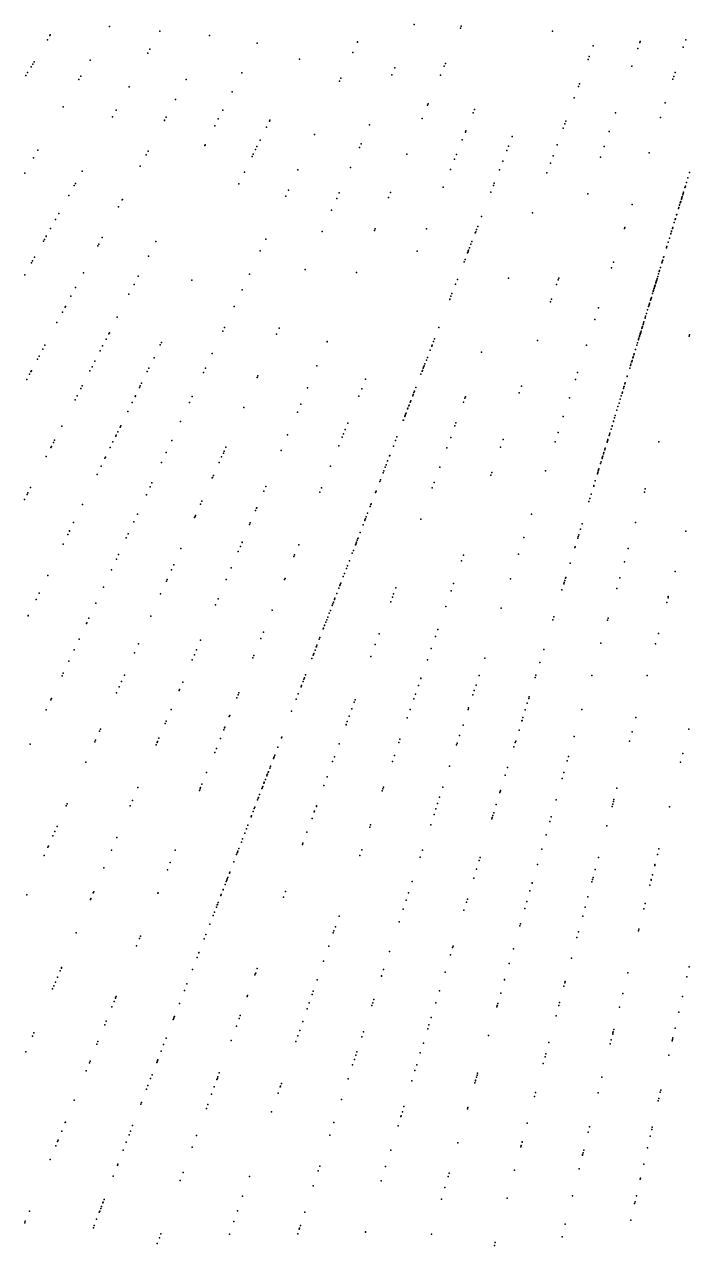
# Model space of a CAD drawing. Header units: metres. Extents: x -4327 to 4266, y -3886 to 3992.
# Drawn here: x -564.9 to -299, y -1407 to -918.8 of the extents above; entities that cross this region are included whole.
import ezdxf

# ---------------------------------------------------------------- set-up
doc = ezdxf.new("R2010")
doc.units = ezdxf.units.M

msp = doc.modelspace()

# ---------------------------------------------------------------- linework, layer by layer
for p in [(-530.94, -919.61, 2488.4), (-510.75, -921.42, 2510.4), (-409.05, -918.75, 2483.34), (-390.6, -920.2, 2480.11), (-390.29, -919.46, 2489.86), (-353.73, -921.49, 2487.85), (-555.72, -924.87, 2464.94), (-554.71, -923.19, 2486.25), (-554.56, -922.95, 2478.19), (-490.86, -923.18, 2495.3), (-471.91, -926.18, 2488.37), (-431.76, -925.91, 2503.04), (-431.68, -925.74, 2510.4), (-337.51, -927.31, 2495.2), (-318.85, -926.02, 2500.28), (-318.71, -925.59, 2499.11), (-300.51, -924.86, 2506.73), (-515.61, -930.18, 2488.51), (-514.73, -928.6, 2506.94), (-433.65, -929.96, 2502.29), (-339.07, -931.58, 2482.9), (-319.68, -928.43, 2506.8), (-301.49, -927.89, 2490.73), (-562.21, -935.68, 2471.69), (-561.58, -934.62, 2494.62), (-561.04, -933.72, 2488.53), (-538.68, -933.01, 2490.73), (-454.91, -932.7, 2507.23), (-416.77, -936.09, 2498.82), (-397.05, -935.39, 2505.26), (-396.61, -934.34, 2494.65), (-339.52, -932.81, 2478.34), (-322.1, -935.45, 2493.66), (-564.3, -939.15, 2488.2), (-563.62, -938.02, 2477.86), (-543.14, -940.74, 2496.4), (-542.38, -939.43, 2463.49), (-500.23, -940.8, 2481.95), (-477.98, -938.09, 2501.19), (-438.98, -941.39, 2517.37), (-438.46, -940.28, 2522.2), (-418.01, -938.87, 2494.59), (-398.59, -939.01, 2476.1), (-305.62, -940.62, 2484.91), (-305.26, -939.51, 2505.81), (-304.78, -938.01, 2481.97), (-523.07, -943.64, 2505.58), (-481.83, -945.64, 2494.62), (-343.43, -943.56, 2487.21), (-343.02, -942.44, 2496.04), (-549.46, -951.68, 2473.64), (-504.48, -948.78, 2495.48), (-403.71, -951.08, 2519.63), (-403.45, -950.46, 2510.18), (-345.09, -948.13, 2499.27), (-308.72, -950.13, 2498.15), (-529.75, -955.69, 2463.27), (-528.28, -953.05, 2467.34), (-508.23, -955.84, 2495.29), (-487.38, -956.55, 2470.85), (-485.59, -953.03, 2472.84), (-405.92, -956.3, 2490.78), (-385.5, -954.15, 2494.03), (-384.94, -952.76, 2509.79), (-328.53, -954.13, 2515.38), (-310.59, -955.91, 2505.41), (-508.93, -957.16, 2498.73), (-508.86, -957.03, 2476.16), (-488.8, -959.32, 2507.9), (-468.12, -959.79, 2472.5), (-466.98, -957.46, 2473.89), (-466.78, -957.04, 2476.54), (-426.94, -958.91, 2516.62), (-388.59, -961.78, 2510.11), (-388.38, -961.26, 2489.5), (-349.5, -960.23, 2499.7), (-348.85, -958.45, 2483.46), (-348.48, -957.44, 2511.98), (-331.09, -961.56, 2483.87), (-470.7, -965.07, 2489.84), (-448.94, -962.75, 2474.36), (-430.32, -966.5, 2483), (-389.83, -964.86, 2487.34), (-369.87, -963.54, 425.2), (-559.48, -969.04, 2507.68), (-516.24, -970.9, 2486.18), (-515.49, -969.49, 2489.89), (-492.79, -967.15, 2483.39), (-492.65, -966.88, 2482.71), (-473.83, -971.5, 2469.29), (-473.44, -970.69, 2481.96), (-472.51, -968.79, 2484.51), (-471.93, -967.6, 2488.9), (-430.95, -967.92, 2482.88), (-411.99, -970.58, 2489.68), (-392.22, -970.79, 2483.57), (-392.19, -970.71, 2513.96), (-372.01, -969.13, 474.79), (-371.33, -967.36, 2488.11), (-353.52, -971.28, 2497.3), (-351.92, -966.9, 2517.06), (-333.14, -967.5, 2526.67), (-315.2, -970.1, 2514.76), (-561.21, -972.04, 2464.71), (-518.67, -975.48, 2486.89), (-434.54, -975.99, 2503.58), (-392.94, -972.57, 2503.37), (-373.69, -973.49, 478.99), (-354.6, -974.25, 2524.39), (-334.63, -971.84, 2491.03), (-334.61, -971.79, 2498.62), (-564.78, -978.23, 2483.98), (-541.81, -977.44, 2500.91), (-476.94, -977.86, 2500.3), (-455.54, -976.91, 2469.78), (-394.62, -976.73, 2494.97), (-375.01, -976.92, 431.11), (-355.98, -978.06, 2487.8), (-299.64, -980.08, -28.24), (-298.98, -977.9, 252.3), (-544.96, -983.14, 2497.17), (-544.5, -982.3, 2498.69), (-479.21, -982.53, 2478.91), (-459.3, -984.98, 2501.35), (-439.03, -986.07, 2502.93), (-418.51, -985.95, 2506.21), (-397.5, -983.84, 2490.36), (-378.42, -985.82, 2489.56), (-377.37, -983.09, 2505.45), (-377.06, -982.28, 2484.38), (-301.4, -985.82, 97.84), (-300.82, -983.95, 13.75), (-300.77, -983.76, 9.26), (-300.66, -983.4, 2519.47), (-300.21, -981.94, 203.37), (-547.19, -987.16, 2496.46), (-525.8, -988.89, 2484.47), (-525.71, -988.73, 2480.45), (-460.44, -987.42, 2474.25), (-440.02, -988.29, 2501.06), (-419.33, -987.89, 2496.06), (-339.66, -986.45, 2505.19), (-321.93, -990.81, 2482.51), (-302.97, -990.97, -2.54), (-302.96, -990.92, 46.66), (-302.7, -990.07, 95.99), (-302.66, -989.96, 158.46), (-302.6, -989.76, -23.43), (-302.6, -989.77, 1.41), (-302.53, -989.54, 55.64), (-302.24, -988.6, 134.66), (-302.19, -988.42, 18.89), (-302.14, -988.24, 42.01), (-302.03, -987.88, 2499.71), (-301.98, -987.73, 16.62), (-301.7, -986.82, 52.67), (-301.56, -986.37, -34.05), (-551.17, -994.33, 2518.27), (-527.29, -991.69, 2506.08), (-442.13, -993.04, 2524.41), (-382.13, -995.49, 2472.62), (-361.83, -994.11, 2505.57), (-304.17, -994.91, 141.88), (-304.14, -994.79, -2.55), (-303.4, -992.39, -39.92), (-303.27, -991.97, 84.77), (-554.5, -1000.34, 2515.16), (-552.5, -996.74, 2517.03), (-424.68, -1000.47, 2497.78), (-404.2, -1000.43, 2472.3), (-384.13, -1000.7, 245.93), (-383.67, -999.49, 2505.07), (-325.05, -1000.4, 2495.09), (-324.92, -999.99, 2475.18), (-305.81, -1000.28, 91.8), (-305.73, -1000.01, 292.15), (-305.72, -999.96, 253.75), (-305.11, -997.98, 278.1), (-304.74, -996.75, -44.65), (-304.69, -996.58, 58.32), (-304.67, -996.52, 116.14), (-557.31, -1005.41, 2513.34), (-556.91, -1004.69, -927.63), (-556.27, -1003.54, -929.66), (-556.23, -1003.46, -952.63), (-533.83, -1004, 2504.17), (-512.38, -1005.6, 2489.08), (-468.43, -1004.55, 2513.45), (-445.89, -1001.49, 2467.7), (-424.95, -1001.13, 2469.9), (-385.97, -1005.49, 338.62), (-384.66, -1002.06, 2515.31), (-384.49, -1001.62, 386.86), (-307.49, -1005.76, 299.4), (-307.02, -1004.22, 181.92), (-306.48, -1002.45, -79.34), (-306.47, -1002.42, -89.12), (-306.45, -1002.34, -48.34), (-306.2, -1001.53, 580.15), (-306.17, -1001.44, -83.28), (-535.6, -1007.32, 2465.87), (-535.19, -1006.55, 2510.55), (-470.66, -1009.33, 2503.19), (-407.84, -1009.43, 2479.78), (-387.75, -1010.12, 254.46), (-387.55, -1009.61, 344.55), (-387.46, -1009.37, 391.85), (-387.44, -1009.32, 2488.28), (-387.32, -1009.01, 297.51), (-386.98, -1008.12, 293.45), (-386.41, -1006.62, 2481.63), (-308.2, -1008.08, -27.32), (-308.06, -1007.6, 525.69), (-562.09, -1014.03, -927.92), (-561.64, -1013.22, 2489.67), (-560.82, -1011.75, -929.97), (-515.34, -1011.41, 2499.85), (-389.11, -1013.66, 398.21), (-388.76, -1012.76, 206.27), (-329.4, -1013.79, 2475.5), (-310.04, -1014.11, 2500.15), (-309.9, -1013.63, 342.8), (-309.79, -1013.29, 481.84), (-309.7, -1012.97, 324.16), (-309.34, -1011.79, 187.45), (-309.29, -1011.64, 235.43), (-564.78, -1018.9, 2475.32), (-541.3, -1018.04, -942.57), (-519.45, -1019.47, 2512.49), (-474.98, -1018.59, 2522.45), (-452.66, -1016.69, 2486.83), (-432.08, -1017.91, 2489.17), (-371.33, -1020.22, 2472.92), (-351.27, -1020.16, 2475.87), (-330.15, -1016.1, 2488.61), (-311.95, -1020.36, 2500.36), (-311.7, -1019.51, 172.73), (-311.38, -1018.48, -310.11), (-311.08, -1017.5, -301.02), (-310.98, -1017.18, 191.44), (-310.62, -1015.98, 476.83), (-544.45, -1023.96, -932.32), (-521.08, -1022.67, 2509.48), (-498, -1021.05, 2483.79), (-477.88, -1024.82, 2519.38), (-392.54, -1022.61, 2506.07), (-391.81, -1020.69, 2475.57), (-352.16, -1022.75, 2485.85), (-351.53, -1020.92, 2477.7), (-313.43, -1025.19, -76.43), (-313.21, -1024.47, -256.26), (-313.18, -1024.38, -118.79), (-313.17, -1024.32, -315.06), (-313, -1023.77, 330.82), (-312.96, -1023.66, -259.77), (-312.92, -1023.5, 195.65), (-312.84, -1023.26, 216.78), (-312.82, -1023.18, -127.52), (-312.74, -1022.94, 120.99), (-312.53, -1022.22, 191.79), (-312.46, -1022.02, 590.5), (-312.41, -1021.84, 538.95), (-312.36, -1021.69, 63.3), (-312.22, -1021.22, 174.21), (-312.19, -1021.13, 234.58), (-312.13, -1020.94, 102.5), (-311.99, -1020.46, -358.66), (-546.29, -1027.42, 2493.62), (-523.1, -1026.64, 2472.72), (-394.89, -1028.73, 501.08), (-394.87, -1028.66, 509.05), (-394.36, -1027.34, 557.3), (-393.97, -1026.33, 2481.92), (-354.53, -1029.64, 2484.04), (-354.16, -1028.54, 2485.09), (-314.95, -1030.17, -172.73), (-314.58, -1028.94, -211.28), (-314.53, -1028.78, 221.01), (-314.46, -1028.56, 2468.08), (-314.39, -1028.32, 264.06), (-314.26, -1027.89, -97.29), (-313.8, -1026.39, 2481.33), (-313.53, -1025.5, -75.28), (-313.48, -1025.36, -216.01), (-549.71, -1033.86, -917.39), (-548.6, -1031.77, -924.84), (-548.48, -1031.55, -921.53), (-481.02, -1031.56, 2492.14), (-335.34, -1032.07, 2493.88), (-316.24, -1034.36, 2489.43), (-315.76, -1032.8, 2467.23), (-315.38, -1031.55, 286.2), (-315.2, -1030.98, -72.14), (-315.11, -1030.69, 351.82), (-315.03, -1030.4, 241.65), (-551.91, -1037.99, -913.84), (-527.76, -1035.79, -943.99), (-336.83, -1036.67, 2482.76), (-317.9, -1039.79, -133.8), (-317.86, -1039.67, 102.59), (-317.82, -1039.55, -227.03), (-317.82, -1039.56, -173.08), (-317.57, -1038.73, -165.66), (-317.43, -1038.26, -448.67), (-317.26, -1037.7, -453.98), (-316.78, -1036.13, 154.98), (-316.76, -1036.08, -140.53), (-316.57, -1035.46, 270.28), (-532.24, -1044.57, 2498.09), (-531.17, -1042.48, -919.77), (-530.95, -1042.04, -932.88), (-530.94, -1042.03, -920.41), (-485.61, -1041.39, 2505.04), (-484.95, -1039.98, 2498.05), (-464.18, -1042.57, 2513.28), (-463.11, -1040.17, 2493.05), (-400.93, -1044.47, 404.78), (-399.21, -1039.99, 456.8), (-319.37, -1044.63, 379.8), (-319.36, -1044.57, 145.93), (-319.24, -1044.19, 150.72), (-319.05, -1043.58, -376.08), (-319.01, -1043.45, -278.06), (-318.97, -1043.32, 287.55), (-318.79, -1042.7, 241.41), (-318.67, -1042.33, -271.44), (-318.66, -1042.3, -562.47), (-318.57, -1042.01, -223.23), (-318.53, -1041.88, -144.34), (-318.39, -1041.4, -123.77), (-318.39, -1041.42, 294.03), (-318.37, -1041.35, 282.57), (-318.05, -1040.28, 481.84), (-318.01, -1040.18, -506.85), (-299.19, -1043.4, 2483.39), (-299.05, -1042.9, 2515.78), (-557.53, -1048.57, -901.52), (-556.69, -1046.98, 2477.34), (-534.62, -1049.25, 2484.56), (-533.63, -1047.31, -922.99), (-510.61, -1046.91, 2517.6), (-510.13, -1045.93, -939.72), (-443.87, -1045.7, 2490.94), (-443.82, -1045.58, 2523.38), (-402.66, -1048.96, 413.47), (-402.07, -1047.43, 2510.72), (-401.99, -1047.21, 361.42), (-401.91, -1047.01, 210.07), (-401.32, -1045.47, 354.1), (-359.84, -1045.06, 2506.36), (-340.19, -1046.99, 2474.41), (-320.62, -1048.7, 323.21), (-320.12, -1047.05, -15.23), (-320.08, -1046.95, -280.9), (-319.81, -1046.06, 277.49), (-319.8, -1046.02, -421.59), (-319.45, -1044.87, -325.27), (-559.67, -1052.58, -930.86), (-559.02, -1051.37, 2480.77), (-536.76, -1053.45, -917), (-513.09, -1051.99, -930.5), (-489.78, -1050.33, 2512.06), (-404.76, -1054.44, -104.09), (-404.2, -1052.99, -60.04), (-403.81, -1051.95, 409.07), (-382.12, -1049.85, 2511.18), (-322.41, -1054.57, 2500.64), (-322.14, -1053.67, 337.19), (-322.13, -1053.64, 2487.41), (-322.12, -1053.61, -57.44), (-322.11, -1053.56, -335.84), (-321.95, -1053.06, -374.13), (-321.66, -1052.11, -11.7), (-321.58, -1051.83, -513.25), (-321.51, -1051.6, -424.53), (-321.29, -1050.88, 362.03), (-321.16, -1050.48, -478.7), (-562.88, -1058.63, 2497.9), (-562.28, -1057.49, -923.69), (-562.13, -1057.22, -890.57), (-538.72, -1057.3, 2455.01), (-537.85, -1055.59, 2457.88), (-515.79, -1057.52, -923.92), (-515.14, -1056.18, -923.79), (-493.34, -1057.96, 2515.88), (-492.49, -1056.15, 2511.57), (-471.58, -1059.19, 2513.2), (-447.95, -1055.29, 2502.94), (-406.38, -1058.65, 573.51), (-405.9, -1057.39, 311.78), (-405.79, -1057.12, -61.51), (-405.45, -1056.22, 117.98), (-405.3, -1055.84, 309.33), (-405.08, -1055.28, -18.19), (-343.72, -1057.88, 2481.89), (-323.92, -1059.49, 2497.55), (-323.88, -1059.37, 393.98), (-322.9, -1056.16, -410.52), (-322.59, -1055.15, -184.95), (-563.96, -1060.66, 2471.53), (-542.3, -1064.32, -900.64), (-541.76, -1063.27, 2503.65), (-518.93, -1063.97, 2476.63), (-518.57, -1063.22, -907.19), (-518.07, -1062.2, -919.7), (-471.89, -1059.88, 2504.04), (-451.68, -1064.08, 2498.54), (-428.49, -1060.54, 2497.26), (-408.42, -1063.96, -14.61), (-366.13, -1063.32, 2509.27), (-344.63, -1060.66, 2517.81), (-325.41, -1064.38, 397.9), (-325.21, -1063.71, -408.63), (-325.14, -1063.49, -193.28), (-324.81, -1062.39, 445.68), (-324.7, -1062.04, 31.2), (-544.58, -1068.79, -928.25), (-543.81, -1067.28, -935.32), (-520.66, -1067.51, 2467.53), (-520.55, -1067.28, 2477.37), (-497.8, -1067.53, -936.41), (-431.23, -1067.33, 2491.69), (-430.06, -1064.44, 2467.23), (-409.66, -1067.19, 631.6), (-409.49, -1066.77, 27.74), (-409.18, -1065.94, 124.1), (-408.97, -1065.4, 262.48), (-408.97, -1065.41, 269.05), (-388.8, -1068.23, 2503.49), (-388.58, -1067.6, 2520.26), (-367.08, -1066.07, 2468.71), (-347.03, -1068.06, 2516.81), (-326.69, -1068.54, 451.8), (-326.28, -1067.21, 328.25), (-325.99, -1066.25, 618.44), (-325.85, -1065.8, -581.33), (-523.55, -1073.45, -930.48), (-521.85, -1069.94, 2473.17), (-498.89, -1069.87, -931.13), (-477.24, -1071.89, 2507.29), (-455.78, -1073.76, 2514.06), (-454.42, -1070.55, 2517.33), (-411.69, -1072.48, 166.25), (-411.59, -1072.22, 173.25), (-411.19, -1071.19, 127.88), (-411.12, -1071.02, 222.02), (-410.64, -1069.74, 30.32), (-410.46, -1069.28, 217.13), (-389.38, -1069.82, 2499.97), (-328.04, -1072.97, -494.79), (-327.6, -1071.52, 349.59), (-327.19, -1070.18, 447.53), (-502.44, -1077.48, -917.93), (-435.63, -1078.23, 2513.52), (-413.42, -1077, 77.82), (-413.4, -1076.95, -112.03), (-412.84, -1075.49, 120.13), (-412.81, -1075.42, 175.69), (-412.79, -1075.34, 2478.97), (-412.71, -1075.15, -162.17), (-412.51, -1074.64, 74.5), (-412.34, -1074.18, -156.91), (-392.38, -1078.06, 2508.34), (-349.46, -1075.53, 2508.63), (-329.41, -1077.45, 418.8), (-329.39, -1077.37, 379.35), (-328.96, -1075.99, 36.53), (-328.71, -1075.15, 2508.58), (-550, -1079.43, -890.83), (-528.36, -1083.31, 2497.08), (-528.19, -1082.95, -918.82), (-527.55, -1081.63, 2469.09), (-526.63, -1079.75, -927.56), (-526.4, -1079.28, -895.16), (-459.66, -1082.88, 2510.27), (-437.88, -1083.8, 2512.11), (-437.36, -1082.49, 2494.84), (-436.63, -1080.69, 2473.1), (-415.99, -1083.7, -163.46), (-394.49, -1083.86, 2514.58), (-392.79, -1079.18, 2496.52), (-351.55, -1081.95, 2516.28), (-331.13, -1083.09, 2469.14), (-331.02, -1082.72, 572.61), (-330.84, -1082.13, 563.8), (-330.37, -1080.58, -202.74), (-329.99, -1079.36, 2525.79), (-329.97, -1079.28, -648.72), (-554.31, -1087.89, -887.59), (-554.09, -1087.46, -888.26), (-553.33, -1085.97, 2504.14), (-552.81, -1084.95, 2505.25), (-530.63, -1087.96, 2497.36), (-529.53, -1085.7, 2499.13), (-505.98, -1085.08, 2487.36), (-484.34, -1087.84, 2491.29), (-439.26, -1087.21, 2505.7), (-417.39, -1087.35, 173.09), (-416.53, -1085.09, 125.05), (-396.01, -1088.02, 2513.38), (-374.57, -1087.84, 2501.06), (-373.49, -1084.69, 2530.07), (-352.75, -1085.64, 2517.54), (-332.8, -1088.54, -208.72), (-332.67, -1088.11, -212.49), (-331.95, -1085.75, -252.03), (-331.91, -1085.64, 79.07), (-331.9, -1085.59, 2518.21), (-331.81, -1085.29, -553.13), (-331.71, -1084.99, 347.21), (-331.63, -1084.72, 2501.61), (-311.31, -1085.66, 2494.48), (-556.17, -1091.54, -917.41), (-532.69, -1092.17, -890.48), (-532.5, -1091.78, 2506.13), (-508.24, -1089.93, -909.83), (-486.05, -1091.68, 2500.09), (-485.35, -1090.12, 2489.54), (-485.01, -1089.34, -930.06), (-462.27, -1089.05, 2489.14), (-419.68, -1093.3, 707.58), (-418.89, -1091.24, -213.67), (-418.82, -1091.07, 2472.73), (-334.37, -1093.67, 399.03), (-333.95, -1092.3, -162.75), (-333.86, -1092, -161.44), (-333.75, -1091.63, -156.94), (-333.65, -1091.31, 439.13), (-333.36, -1090.38, -112.61), (-333.2, -1089.85, -65.03), (-332.91, -1088.89, -257.97), (-534.25, -1095.37, -889), (-510.13, -1093.97, -922.56), (-487.04, -1093.91, -916.23), (-442.56, -1095.38, 2499.63), (-421.49, -1098.02, -215.66), (-421.21, -1097.28, 2490.32), (-420.62, -1095.74, -263.9), (-420.26, -1094.81, 2505.93), (-398.82, -1095.75, 2509.57), (-378.02, -1097.86, 2502.5), (-356.53, -1097.29, 2468.97), (-335.84, -1098.5, 405.01), (-335.79, -1098.33, 520.01), (-335.77, -1098.24, -306.04), (-335.65, -1097.85, 86.26), (-335.48, -1097.3, 76.78), (-335.47, -1097.27, 391.94), (-335.38, -1096.96, -662.69), (-335.34, -1096.86, -110.13), (-335.33, -1096.8, 2511.24), (-335.21, -1096.43, -563.46), (-334.56, -1094.3, -210.47), (-535.86, -1098.67, 2490.71), (-513.9, -1102.06, -893.13), (-489.79, -1100.09, 2494.83), (-489.71, -1099.91, -908.82), (-489.37, -1099.15, 2496.16), (-422.8, -1101.44, -268.65), (-422.55, -1100.79, -314.22), (-401.08, -1101.95, 2534.62), (-378.39, -1098.94, 2519.33), (-337.32, -1103.32, 446.85), (-337.27, -1103.15, -260.03), (-336.67, -1101.21, 452.51), (-563.87, -1106.66, 2534.26), (-563.57, -1106.07, -909.69), (-562.47, -1103.91, 2521.01), (-516.14, -1106.87, -888.85), (-514.65, -1103.68, 2505.48), (-469.22, -1105.42, 2491.43), (-468.39, -1103.46, 2497.45), (-446.77, -1105.8, 2509.24), (-446.08, -1104.09, 2460.21), (-424.5, -1105.87, -111.13), (-424.44, -1105.69, -62.39), (-424.39, -1105.58, -109.14), (-424.33, -1105.43, -63.03), (-401.83, -1104.03, 2499.94), (-338.83, -1108.25, -265.89), (-338.31, -1106.57, 2508.2), (-317.06, -1105.72, 2511.35), (-316.69, -1104.44, 2501.23), (-564.9, -1108.67, 2480.4), (-541.73, -1110.72, -918.09), (-541.72, -1110.69, 2528.42), (-494.45, -1110.54, -924.92), (-493.92, -1109.36, 2519.36), (-472.47, -1113.07, -930.47), (-472.12, -1112.23, -911.03), (-472.04, -1112.05, -938.03), (-426.69, -1111.56, 2480.55), (-426.38, -1110.76, -322.63), (-426.24, -1110.39, -15.89), (-339.21, -1109.51, -313.25), (-545.24, -1117.91, 2537.85), (-521.14, -1117.59, 2498.8), (-519.72, -1114.53, -926.16), (-496.86, -1115.96, -917.91), (-496.66, -1115.51, -900.98), (-496.45, -1115.04, -899.57), (-474.59, -1118.07, -926.24), (-428.82, -1117.12, 2514), (-428.76, -1116.96, -13.38), (-428.63, -1116.61, 2477.95), (-428.56, -1116.44, 2516.01), (-428.27, -1115.67, -160.32), (-427.7, -1114.2, -371.65), (-406.39, -1116.56, 2510.51), (-362.14, -1114.56, 2472.58), (-320.54, -1117.86, 2506.35), (-547.56, -1122.66, -908.03), (-546.92, -1121.35, 2528.17), (-546.87, -1121.26, -913.14), (-523.41, -1122.45, -914.87), (-523.41, -1122.46, 2513.15), (-474.87, -1118.73, -907.03), (-430.67, -1121.94, -429.63), (-429.47, -1118.81, 491.43), (-343.29, -1122.86, -414.71), (-342.6, -1120.59, 2479.28), (-341.95, -1118.45, 488.56), (-300.47, -1121.35, 2477.22), (-549.44, -1126.52, -905.94), (-524.17, -1124.08, 2492.74), (-478.58, -1127.46, 2516.5), (-477.89, -1125.84, -893.21), (-477.85, -1125.74, -912.71), (-455.24, -1126.77, -922.53), (-432.54, -1126.81, 2490.16), (-432.47, -1126.64, -930.72), (-432.32, -1126.22, -380.72), (-432.14, -1125.75, 31.25), (-431.82, -1124.92, -933.5), (-431.55, -1124.23, 35.81), (-431.51, -1124.12, 669.59), (-365.19, -1123.94, 2511.06), (-344.74, -1127.61, 523.83), (-343.71, -1124.22, 526.87), (-343.47, -1123.44, -368.64), (-528.12, -1132.56, 2511.54), (-527.25, -1130.7, -910.07), (-502.36, -1128.32, 2527.07), (-479.44, -1129.49, -927.27), (-457.16, -1131.5, -921.17), (-456.9, -1130.87, 2498.99), (-433.82, -1130.14, 81), (-433.39, -1129.03, 2509), (-389.41, -1130.94, 2464.31), (-367.34, -1130.57, 2473.14), (-344.83, -1127.89, 488.91), (-323.55, -1128.35, 2497.67), (-530.1, -1136.8, -909.75), (-506.12, -1136.76, 2538.97), (-505.23, -1134.77, 2545.05), (-482.19, -1135.97, -913.69), (-436.19, -1136.31, -213.59), (-435.78, -1135.24, -936.77), (-434.98, -1133.17, 81.22), (-390.19, -1133.2, 2479.54), (-346.75, -1134.15, 440.1), (-325.05, -1133.58, 2495.11), (-304.8, -1137.53, 2491.72), (-555.54, -1139.02, -907.59), (-508.14, -1141.3, -912.37), (-507.87, -1140.7, 2492.47), (-507.86, -1140.67, -912.91), (-484.22, -1140.75, 2494.08), (-460.87, -1140.69, -901.56), (-460.72, -1140.32, -901.26), (-438.42, -1142.13, -442.63), (-437.43, -1139.54, -167.14), (-436.95, -1138.29, -915.14), (-393.3, -1142.23, 2485.47), (-370.53, -1140.37, 2505.07), (-349.27, -1142.41, -798.68), (-349.1, -1141.86, -478.26), (-348.87, -1141.11, -792.14), (-348.86, -1141.05, 512.25), (-348.59, -1140.2, 2494.45), (-348.48, -1139.84, 2469.39), (-326.89, -1140, 2474.21), (-559.03, -1146.19, 2507.89), (-533.34, -1143.75, 2481.82), (-510.44, -1146.47, -905.01), (-440.03, -1146.32, -919.51), (-439.2, -1144.14, -217.82), (-438.77, -1143.03, 556.76), (-438.62, -1142.65, 86.59), (-417.29, -1146.48, -933.55), (-416.39, -1144.01, -935.75), (-394.31, -1145.15, 2481.46), (-350, -1144.81, -594.82), (-328.12, -1144.28, 2504.49), (-560.25, -1148.69, -905.84), (-536.33, -1150.16, 2529.78), (-488.47, -1150.77, -905.69), (-487.46, -1148.38, 2531.54), (-441.84, -1151.03, 508.72), (-441.63, -1150.48, -223.88), (-441.36, -1149.78, -919.14), (-440.95, -1148.71, 2496.78), (-440.75, -1148.18, -271.6), (-418.4, -1149.55, -927.61), (-417.73, -1147.71, -933.49), (-396.48, -1151.47, 2495.17), (-374.37, -1152.2, 2496.02), (-308.12, -1149.91, 2501.14), (-307.59, -1147.96, 2514.54), (-307.48, -1147.52, 2495.94), (-563.43, -1155.2, -932.2), (-563.39, -1155.11, -926.8), (-539.14, -1156.18, 2491.94), (-514.4, -1155.37, 2483.8), (-465.83, -1152.98, 2526.84), (-444.06, -1156.82, -277.19), (-443.66, -1155.78, 341.51), (-443.02, -1154.12, -328), (-442.6, -1153.03, -910.25), (-353.68, -1156.84, 2495.78), (-353.3, -1155.58, 2486.14), (-331.74, -1156.93, 2510.96), (-331.53, -1156.19, 2484.96), (-540.09, -1158.23, -901.61), (-540, -1158.03, 2492.58), (-469.36, -1161.71, -915.03), (-445.45, -1160.45, 398.26), (-445.36, -1160.2, -383.28), (-444.93, -1159.08, 291.27), (-444.87, -1158.92, 391.03), (-444.43, -1157.78, 289.52), (-399.64, -1160.65, -938.19), (-543.06, -1164.59, -926.65), (-519.32, -1166.41, 2521.13), (-494.47, -1164.9, 2519.26), (-470.41, -1164.31, -912.88), (-447.03, -1164.55, -334.6), (-446.74, -1163.81, -913.53), (-424.62, -1166.64, -919.19), (-423.09, -1162.43, 2489.61), (-400.61, -1163.44, 2510.68), (-334.4, -1166.19, 2502.98), (-312.54, -1166.43, 2522.89), (-311.44, -1162.33, 2486.09), (-545, -1168.76, -897.22), (-520.94, -1170.06, -901.51), (-496.95, -1170.75, 2501.21), (-496.14, -1168.84, 2480.37), (-473.12, -1171.01, -902.43), (-449.5, -1170.98, 137.02), (-449.25, -1170.34, 243.32), (-449.22, -1170.27, 187.69), (-449.2, -1170.21, 94.18), (-448.7, -1168.9, 192.36), (-448.22, -1167.66, 344.29), (-448.18, -1167.54, 2516.92), (-447.95, -1166.95, 238.37), (-426.37, -1171.44, -915.63), (-402.26, -1168.24, -928.42), (-357.31, -1168.72, -826.76), (-547.14, -1173.34, 2518.76), (-497.83, -1172.82, -906.19), (-473.53, -1172.03, -902.18), (-449.99, -1172.26, -462.85), (-403.81, -1172.75, 2520.33), (-380.83, -1172.08, 2525.05), (-358.9, -1173.92, 2501.26), (-549.85, -1179.15, 2517.7), (-549.36, -1178.1, -936.32), (-526.05, -1181.53, 2499.45), (-524.87, -1178.87, -922.05), (-453.51, -1181.44, 456.31), (-453.15, -1180.49, -909.77), (-452.97, -1180.04, 90.81), (-452.49, -1178.78, 575.83), (-406.38, -1180.22, -914.71), (-406.36, -1180.16, 2536.26), (-383.1, -1179.07, 2488.26), (-360.7, -1179.81, -752.79), (-360.43, -1178.92, 2498.13), (-338.11, -1179.11, 2502.83), (-315.93, -1179.08, 2501.01), (-528.04, -1186, -900.1), (-527, -1183.65, 2514.01), (-503.03, -1185.07, -926.27), (-502.88, -1184.71, 2487.24), (-501.61, -1181.71, -894.21), (-479.16, -1185.97, 2491.88), (-455.4, -1186.36, -394.2), (-454.32, -1183.54, -904.79), (-454.14, -1183.06, 140.53), (-407.37, -1183.09, 2535.57), (-385.06, -1185.09, -933.14), (-384.34, -1182.87, 2520.32), (-554.37, -1188.85, -922.24), (-554.07, -1188.2, 2537.03), (-479.97, -1187.96, 2489.38), (-479.51, -1186.82, 2510.51), (-456.26, -1188.59, -451.24), (-433.02, -1189.72, 2496.57), (-432.71, -1188.86, 2498.15), (-409.2, -1188.4, -916.85), (-408.57, -1186.58, 2515.32), (-385.63, -1186.86, 2497.86), (-363.87, -1190.16, 2497.88), (-363.28, -1188.24, -935.78), (-363.07, -1187.55, 2533.81), (-556.18, -1192.74, -894.49), (-506.27, -1192.69, -891.03), (-483.02, -1195.5, 2485.17), (-482.81, -1195, -900.89), (-458.06, -1193.28, -909.09), (-435.07, -1195.35, -904.74), (-434.01, -1192.42, 2529.56), (-411.82, -1196.02, 2490.98), (-410.67, -1192.66, -912.78), (-387.5, -1192.6, -922.08), (-387.3, -1191.98, -934.31), (-365.62, -1195.91, -939.68), (-364.66, -1192.73, -959.74), (-341.99, -1192.65, 2531.56), (-320.43, -1195.85, 2491.62), (-534.53, -1200.58, -886.96), (-508.63, -1198.26, 2519.04), (-508.22, -1197.3, 2530.54), (-485.15, -1200.78, 2526.4), (-484.85, -1200.04, -922.67), (-484.74, -1199.77, -923.53), (-436.32, -1198.77, 2491.94), (-436.28, -1198.67, -898.9), (-435.83, -1197.44, -899.02), (-389.55, -1198.92, 2537.07), (-367.14, -1200.86, 2516.88), (-366.04, -1197.26, -922.71), (-365.96, -1197.01, 2529.49), (-299.33, -1200.54, 2531.57), (-536.77, -1205.61, -923.53), (-536.48, -1204.94, 2528.68), (-534.87, -1201.34, -887.52), (-511.88, -1205.91, -926.39), (-511.71, -1205.51, 2477.68), (-511.12, -1204.11, -893.27), (-486.54, -1204.22, 2483.37), (-462.15, -1203.93, 2498.86), (-462.05, -1203.69, -894.96), (-415.22, -1205.9, -903.96), (-414.77, -1204.59, 2488.6), (-390.92, -1203.11, -915.41), (-368.66, -1205.82, -928.25), (-368.5, -1205.32, 2498.88), (-345.09, -1203.47, 2526.57), (-322.96, -1205.31, 2535.58), (-321.97, -1201.62, 2507.08), (-562.58, -1206.46, -919.72), (-512.25, -1206.78, 2513.38), (-488.84, -1209.92, 2518.5), (-488.16, -1208.23, 2521.7), (-463.58, -1207.67, -532.11), (-439.07, -1206.34, 2521.23), (-392.12, -1206.81, 2532.93), (-391.9, -1206.13, -909.3), (-369.2, -1207.6, 2480.02), (-301.74, -1210.22, 2541.43), (-540.36, -1213.68, -912.54), (-466.55, -1215.41, -65.02), (-466.53, -1215.36, -930.19), (-466.5, -1215.27, -62.88), (-465.34, -1212.26, -113.96), (-465.21, -1211.91, -921.15), (-465.1, -1211.63, -891.45), (-464.85, -1210.97, -462.92), (-441.68, -1213.51, -901.62), (-440.99, -1211.62, 2518.65), (-417.81, -1213.42, 2510.22), (-417.01, -1211.1, 2549.86), (-394.9, -1215.38, 2537.08), (-347.88, -1213.21, 2495.5), (-347.39, -1211.5, -921.46), (-302.62, -1213.74, 2520.96), (-492.06, -1217.88, 2514.88), (-468, -1219.18, 2490.37), (-467.82, -1218.7, 2519.39), (-467.76, -1218.55, -521.98), (-467.46, -1217.77, -120.93), (-467.37, -1217.53, 2496.93), (-466.81, -1216.09, -922.19), (-443.91, -1219.63, 2538.71), (-372.67, -1218.96, -902.4), (-371.74, -1215.9, 2531.1), (-349.91, -1220.29, -935.61), (-349.2, -1217.8, -929.44), (-519.51, -1223.89, -922.9), (-494.97, -1225.09, -893.85), (-494.67, -1224.34, 2511.51), (-494.47, -1223.86, -920.51), (-493.94, -1222.54, -889.9), (-469.97, -1224.31, 529.43), (-469.94, -1224.23, 2471.12), (-469.9, -1224.12, 659.56), (-469.76, -1223.77, -543.39), (-469.62, -1223.39, -13.22), (-469.15, -1222.17, -169.08), (-469.05, -1221.93, 2472.99), (-468.99, -1221.77, 530.82), (-468.58, -1220.69, -894.98), (-445.14, -1223, 2511.84), (-421.84, -1225.13, -936.54), (-421.58, -1224.37, -900.94), (-421.34, -1223.67, 2517.87), (-397.6, -1223.68, 2483.21), (-374.66, -1225.46, -418.3), (-374.57, -1225.16, -412.79), (-374.53, -1225.03, -909), (-328, -1224.13, 2533.18), (-547.79, -1230.35, 2511.42), (-521.7, -1229.04, -913.9), (-471.69, -1228.78, -608.96), (-471.41, -1228.08, -172.82), (-471.31, -1227.82, 39.11), (-470.87, -1226.67, -12.54), (-399.71, -1230.18, -924.23), (-398.93, -1227.78, -927.76), (-374.79, -1225.87, -474.1), (-352.35, -1228.81, 2497.06), (-329.43, -1229.46, -944.53), (-329.21, -1228.64, 2535.59), (-548.18, -1231.23, 2506.65), (-522.59, -1231.14, -910.11), (-474.16, -1235.24, 40.79), (-473.48, -1233.44, -228.14), (-472.99, -1232.18, 475.09), (-472.83, -1231.77, 658.28), (-449, -1233.62, -925.11), (-448.88, -1233.29, 2506.14), (-448.19, -1231.4, 2546.06), (-448.1, -1231.14, -927.53), (-401.15, -1234.61, -895.84), (-400.43, -1232.38, -895.27), (-377.57, -1234.98, -893.28), (-377.28, -1234.01, -482.06), (-376.26, -1230.69, 2530.84), (-329.96, -1231.42, -927.83), (-329.7, -1230.45, -943.14), (-307.06, -1231.54, 2496.08), (-551.81, -1239.39, -910.25), (-475.58, -1238.93, -916.87), (-474.3, -1235.6, -896.4), (-449.93, -1236.18, -921.67), (-426.87, -1239.73, -926.1), (-426.56, -1238.81, -885.3), (-402.48, -1238.72, 2477.21), (-377.98, -1236.31, 2521.95), (-377.85, -1235.89, -894.98), (-354.83, -1237.43, -898.76), (-354.3, -1235.6, 2510.86), (-332.05, -1239.24, -925.19), (-553.49, -1243.16, 2534.25), (-552.7, -1241.39, -907.43), (-528, -1243.89, 2533.1), (-477.68, -1244.39, 46.91), (-476.79, -1242.08, -841.99), (-476.13, -1240.35, 2520.24), (-451.96, -1241.75, -895), (-356.36, -1242.79, -936.64), (-555.53, -1247.75, 2520.47), (-555.33, -1247.29, -899.95), (-530.11, -1248.87, 2506.92), (-504.59, -1248.92, -902.69), (-479.76, -1249.82, 2502.97), (-479.55, -1249.26, -838.7), (-479.17, -1248.29, -895.01), (-478.17, -1245.69, 2531.08), (-453.73, -1246.61, -921.92), (-453.57, -1246.17, 2515.6), (-429.99, -1248.77, -914.62), (-405.79, -1248.89, 2510.84), (-358.02, -1248.55, -924.87), (-311.26, -1248.38, -925.68), (-557.02, -1251.08, 2517.35), (-506.57, -1253.8, 2508.48), (-481.19, -1253.53, -907.27), (-480.09, -1250.68, -234.34), (-479.81, -1249.95, 2513.1), (-430.76, -1251.02, -892.97), (-406.7, -1251.7, -893.49), (-383.09, -1253.04, 2495.41), (-382.72, -1251.82, -889.71), (-359.75, -1254.61, 2495.56), (-335.44, -1251.87, 2491.3), (-312.82, -1254.67, -936.78), (-311.83, -1250.67, 2487.65), (-533.15, -1256.01, -902.6), (-507.75, -1256.74, -909.42), (-482.95, -1258.12, -239.52), (-482.78, -1257.68, -884.81), (-384.15, -1256.51, -926.97), (-336.71, -1256.63, -904.08), (-313.86, -1258.81, -926.99), (-313.86, -1258.82, -933.42), (-312.92, -1255.07, -934.93), (-484.68, -1262.63, -893.58), (-484.23, -1261.46, -889.58), (-484.03, -1260.95, 2538.55), (-483.78, -1260.3, -878.25), (-483.61, -1259.84, -842.73), (-409.85, -1261.37, 2505.91), (-385.26, -1260.12, -928.56), (-361.91, -1262.11, 2490.61), (-361.85, -1261.91, 2533.6), (-338.05, -1261.61, -890.86), (-337.78, -1260.63, 2488.82), (-337.56, -1259.8, -892.72), (-314.87, -1262.86, -933.19), (-314.37, -1260.89, 2484.7), (-314.33, -1260.69, 2538.01), (-563.99, -1266.75, -892.45), (-538.5, -1268.63, 2494.33), (-538.33, -1268.22, 2552.4), (-537.38, -1265.99, 2515.01), (-537.21, -1265.59, -891.27), (-511.56, -1266.16, 2513.48), (-511.49, -1265.99, -895.74), (-511.47, -1265.92, -896.75), (-486.36, -1267.01, 2527.43), (-486.21, -1266.61, -294.19), (-485.49, -1264.76, -885.57), (-485.43, -1264.59, -861.39), (-461.39, -1267.66, -910.45), (-460.59, -1265.47, 2521.12), (-412.27, -1268.83, -918.53), (-411.36, -1266.03, -912.22), (-387.8, -1268.45, 2506.13), (-363.99, -1269.39, -916.63), (-362.79, -1265.2, -892.49), (-339.63, -1267.52, -896.09), (-488.91, -1273.64, 163.36), (-488.16, -1271.71, -298.48), (-487.78, -1270.7, -881.28), (-487.75, -1270.64, 2498.6), (-487.43, -1269.8, 2526.38), (-413.45, -1272.47, -904.05), (-389.17, -1272.93, -920.73), (-388.17, -1269.64, -915.14), (-364.79, -1272.18, -894.25), (-340.74, -1271.64, 2513.89), (-317.25, -1272.41, 2517.42), (-316.71, -1270.25, -893.97), (-490.78, -1278.52, 161.71), (-489.45, -1275.07, 215.94), (-439.13, -1275.32, -910.31), (-439.1, -1275.23, 2501.88), (-415.1, -1277.55, 2508.19), (-366.79, -1279.15, -922.6), (-366.58, -1278.42, 2516.14), (-341.72, -1275.3, 2501.17), (-544.17, -1281.99, -889.92), (-518.49, -1283.31, -887.61), (-492.36, -1282.64, -354.91), (-441.44, -1282.02, -911.87), (-441.16, -1281.22, -905.95), (-440.58, -1279.55, 2507.08), (-343.99, -1283.77, -921.46), (-343.4, -1281.58, 2510.17), (-319.42, -1281.11, -903.73), (-319.26, -1280.48, 2509.96), (-520.06, -1287.18, -925.97), (-518.84, -1284.18, -922.72), (-493.01, -1284.34, -873.79), (-443.26, -1287.31, 2515.72), (-393.73, -1287.84, 2521.12), (-393.56, -1287.28, 2503.56), (-369.42, -1288.33, 2512.37), (-495.88, -1291.82, -647.54), (-495.18, -1289.99, 111.4), (-495.12, -1289.84, 2516.71), (-445.29, -1293.23, 2517.44), (-418.95, -1289.4, 2538.1), (-394.61, -1290.7, -913.05), (-346.21, -1292.09, -910.25), (-550.59, -1297.12, -926.62), (-550.13, -1296.03, -887.82), (-550.03, -1295.8, 2521.69), (-497.71, -1296.57, -859.95), (-472.51, -1298.22, -896.64), (-472.44, -1298.02, -896.51), (-471.8, -1296.26, 2503.06), (-421.3, -1296.64, -902.93), (-396.75, -1297.71, 2497.67), (-371.13, -1294.27, -904.44), (-323.61, -1297.94, -910.25), (-299.09, -1295.51, -922.9), (-299.09, -1295.52, 2515.48), (-553.18, -1303.21, 2475.5), (-553.16, -1303.16, -913.34), (-552.52, -1301.66, 2488.26), (-551.7, -1299.73, -882.83), (-499.91, -1302.32, -798.81), (-472.73, -1298.81, -897.05), (-447.88, -1300.74, 2528.77), (-422.15, -1299.24, -898.32), (-422.13, -1299.2, 2527.45), (-372.99, -1300.77, -910.06), (-372.94, -1300.6, 2529.64), (-349.22, -1303.3, 2525.97), (-348.87, -1301.99, -918.3), (-348.73, -1301.47, -916.86), (-300.02, -1299.53, 2513.3), (-553.66, -1304.35, 2509.31), (-528.5, -1308.09, -922.23), (-528.45, -1307.96, 2507.7), (-528.24, -1307.43, -922.86), (-500.93, -1304.96, 340.83), (-475.86, -1307.4, -891.17), (-475.72, -1307.03, -931.02), (-449.9, -1306.61, 2540.19), (-449.44, -1305.28, -895.96), (-399.02, -1305.14, 2495.71), (-374.5, -1306.05, -904.1), (-325.66, -1306.16, -916.02), (-301.83, -1307.38, -910.9), (-529.9, -1311.54, 2501.79), (-529.03, -1309.38, 2491.33), (-502.95, -1310.23, -799.6), (-451.89, -1312.38, -929.08), (-451.89, -1312.39, -887.99), (-451.06, -1309.98, -932.86), (-425.98, -1311.04, -927.08), (-425.63, -1309.96, 2525.29), (-425.18, -1308.57, 2499.87), (-400.48, -1309.91, 2527.72), (-376.08, -1311.54, 2524.37), (-375.93, -1311.01, 2500.49), (-375.7, -1310.21, 2525.12), (-351.28, -1310.99, 2550.91), (-350.95, -1309.76, -905.49), (-327.04, -1311.67, 2517.51), (-532.21, -1317.27, 2484.18), (-505.38, -1316.57, -6.54), (-505.2, -1316.1, 112.88), (-505.01, -1315.6, -852.5), (-504.94, -1315.43, 2485.67), (-479.08, -1316.26, 2493.21), (-478.61, -1314.96, 2513.18), (-453.62, -1317.42, -926.05), (-402.27, -1315.75, -892.97), (-352.38, -1315.09, 2515.72), (-303.29, -1313.69, -919.6), (-561.14, -1321.95, 2504.75), (-532.81, -1318.76, -909.95), (-480.18, -1319.28, 2492.55), (-454.84, -1320.95, 2535.02), (-429.39, -1321.54, 2514.9), (-403.68, -1320.39, 2524.89), (-403.17, -1318.7, -896.03), (-379.38, -1323.05, -898.63), (-329.72, -1322.43, 2518.35), (-329.61, -1321.99, -903.39), (-329.49, -1321.5, 2516.59), (-329.27, -1320.62, -904.6), (-304.75, -1320.01, -910.02), (-561.7, -1323.28, -909.77), (-535.93, -1326.48, 2501.54), (-535.5, -1325.4, 2483.76), (-509.24, -1326.61, -853.29), (-508.28, -1324.11, 464.69), (-482.25, -1324.96, 2487.41), (-456.38, -1325.41, 2504.66), (-455.6, -1323.16, 2487.65), (-430.04, -1323.54, 2515.45), (-405.42, -1326.06, 2509.65), (-405.4, -1326.01, -932.52), (-355.23, -1325.75, 2556.06), (-330.69, -1326.34, -898.87), (-330.31, -1324.8, 2513.04), (-305.94, -1325.16, 2536.1), (-305.79, -1324.54, 2541.55), (-305.66, -1323.98, 2507.5), (-564.38, -1329.59, 2528.81), (-511.57, -1332.7, 531.51), (-510.23, -1329.21, -848.63), (-432.99, -1332.6, -891.04), (-432.41, -1330.82, -925.63), (-431.98, -1329.49, 2543.12), (-406.62, -1329.99, 2517.09), (-356.77, -1331.48, 2527.27), (-356.46, -1330.34, 2508.82), (-307.24, -1330.81, 2527.01), (-540.25, -1337.16, 2528.07), (-538.95, -1333.96, 2499.8), (-538.66, -1333.22, 2543.14), (-511.99, -1333.78, 2504.4), (-511.89, -1333.52, 402.43), (-511.68, -1332.97, 601.94), (-433.69, -1334.77, -886.05), (-408.78, -1337.06, 2491.8), (-408.06, -1334.71, -887.55), (-357.51, -1334.23, 2503.18), (-514.43, -1340.14, 409.5), (-513.88, -1338.69, 61.43), (-487.93, -1340.57, -914.87), (-487.77, -1340.14, -917.88), (-487.55, -1339.55, 2517.99), (-486.99, -1337.98, -921.9), (-462.15, -1342.19, 2520.22), (-435.48, -1340.28, -927.8), (-410.04, -1341.18, -895.08), (-384.8, -1341.95, 2529.88), (-384.58, -1341.18, -891.54), (-384.5, -1340.92, -892.43), (-384.15, -1339.69, -929.58), (-383.92, -1338.89, -929.02), (-383.7, -1338.12, 2548.9), (-334.01, -1339.65, 2521.5), (-516.08, -1344.45, 413.37), (-515.54, -1343.02, 478.29), (-490.08, -1346.48, -910.11), (-489.01, -1343.53, 2515.87), (-463.48, -1346.04, -919.54), (-462.62, -1343.53, 2561.81), (-462.51, -1343.21, 2502.95), (-361.04, -1347.43, 2518.19), (-360.62, -1345.86, -890.33), (-335.58, -1345.95, 2549.85), (-310.68, -1345.71, -902.8), (-310.49, -1344.89, -892.62), (-544.98, -1348.87, 2511.87), (-518.39, -1350.45, 228.7), (-518.14, -1349.79, 2508.98), (-492.16, -1352.19, 2512.91), (-491.57, -1350.57, 2535.48), (-438.19, -1348.61, 2543.42), (-413.16, -1351.39, 2524.95), (-387.79, -1352.38, 2500.95), (-387.6, -1351.74, -932.41), (-311.49, -1349.19, 2525.57), (-311.24, -1348.14, 2494.48), (-466.07, -1353.57, -907.08), (-414.39, -1355.42, -917.69), (-414.3, -1355.1, 2502.97), (-413.79, -1353.46, -918.56), (-550, -1361.3, 2531.84), (-548.57, -1357.77, -901.23), (-548.52, -1357.63, -900.04), (-522.51, -1361.19, 292.09), (-521.69, -1359.04, 54.41), (-441.18, -1357.8, 2496.33), (-415.51, -1359.08, 2549.1), (-363.88, -1358.01, -933.31), (-339.52, -1361.72, -923.95), (-338.98, -1359.56, -926.87), (-314.12, -1360.6, 2550.23), (-313.89, -1359.6, -889.48), (-551.68, -1365.45, -887.62), (-551.46, -1364.9, -890.54), (-524.2, -1365.6, 2491.03), (-523.09, -1362.7, -851.78), (-496.08, -1362.97, 2545.8), (-442.84, -1362.91, -908.01), (-391.66, -1365.87, -925.51), (-366.29, -1367.02, -887.03), (-365.91, -1365.59, -886.1), (-365.89, -1365.5, 2548.69), (-314.74, -1363.3, -929.93), (-552.35, -1367.11, 2526.75), (-525.44, -1368.82, 2528.38), (-497.79, -1367.65, 2490.98), (-418.48, -1368.8, 2537.95), (-366.43, -1367.55, -885.22), (-341.78, -1370.8, -884.4), (-341.73, -1370.59, -884.27), (-341.56, -1369.93, -922.91), (-341.3, -1368.87, 2511.09), (-315.8, -1367.9, 2505.21), (-554.56, -1372.58, 2496.02), (-527.73, -1374.79, 2529.87), (-527.61, -1374.46, 2507.2), (-446.84, -1375.25, -911.82), (-420.5, -1375.41, -912.41), (-368.92, -1376.84, 2482.94), (-343.14, -1376.25, 2486.38), (-317.33, -1374.5, 2510.87), (-529.44, -1379.25, 290.94), (-502.63, -1380.95, 2540.58), (-501.49, -1377.82, -903.47), (-474.96, -1379.4, -901.13), (-447.44, -1377.08, 2515.83), (-422.25, -1381.13, -915.11), (-395.53, -1379.37, 2521.82), (-395.15, -1378.07, 2519.43), (-318.71, -1380.48, -886.92), (-318.6, -1380, -887.69), (-449.4, -1383.1, -900.49), (-396.79, -1383.77, -909.92), (-534.08, -1391.33, 2528.48), (-533.54, -1389.91, -45.89), (-533.42, -1389.6, 2541.16), (-533.01, -1388.54, 2548.77), (-477.68, -1387.29, -901.87), (-398.12, -1388.42, -916.3), (-371.93, -1388.08, -913.85), (-345.85, -1387.13, 2480.82), (-320.96, -1390.21, -918.29), (-320.79, -1389.49, -922.21), (-320.25, -1387.16, 2517.89), (-562.88, -1393.18, -882.34), (-536.02, -1396.38, 2528.19), (-534.96, -1393.63, -920.94), (-534.8, -1393.21, 2494.42), (-534.41, -1392.17, 9.35), (-479.68, -1393.1, -899.02), (-452.84, -1393.69, 2511.2), (-564.77, -1397.86, -924.45), (-564.54, -1397.29, 2525.25), (-537.35, -1399.85, 13.49), (-537.03, -1399.01, 71.57), (-481.17, -1397.43, 2491.93), (-455.03, -1400.44, 2495.15), (-454.89, -1400.02, -894.92), (-454.55, -1398.97, 2539.78), (-348.68, -1398.47, 2545.83), (-322.49, -1396.86, 2519.43), (-511.78, -1406.12, -883.07), (-510.96, -1403.85, -887.15), (-510.37, -1402.24, 2534.89), (-482.9, -1402.45, 2497.79), (-455.63, -1402.28, -891.97), (-428.52, -1401.64, -905.34), (-428.48, -1401.51, 2514.59), (-402.13, -1402.4, 2534.9), (-376.69, -1405.83, -910), (-349.93, -1403.48, 2516.4), (-377, -1407, -905.24)]:
    msp.add_point(p)

doc.saveas('drawing.dxf')
